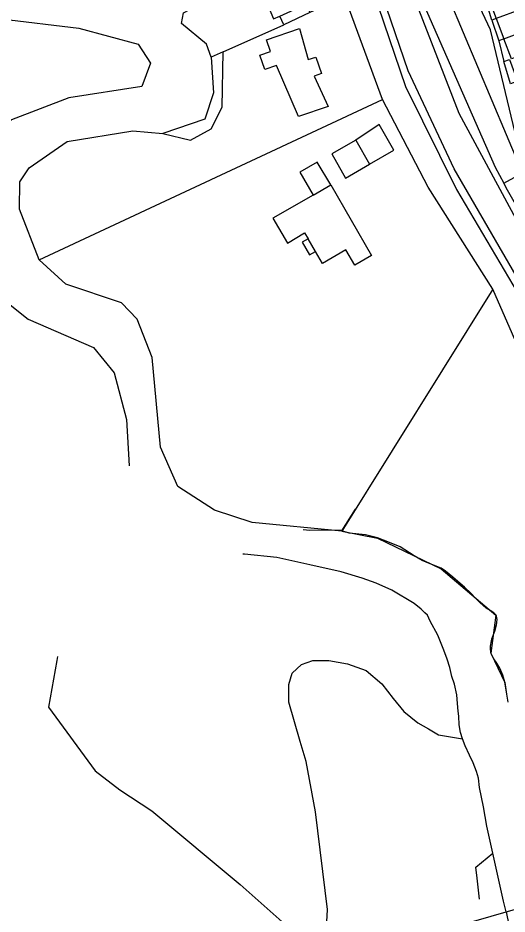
# Model space of a CAD drawing. Header units: millimetres. Extents: x 111502 to 977541, y 8702 to 1044108.
# Drawn here: x 488517.7 to 488632.1, y 242856.8 to 243066.6 of the extents above; entities that cross this region are included whole.
import ezdxf

# ---------------------------------------------------------------- set-up
doc = ezdxf.new("R2010")
doc.units = ezdxf.units.MM
doc.header["$LTSCALE"] = 0.25
doc.linetypes.add('DASHED2', pattern=[9.525, 6.35, -3.175])
doc.layers.add('E HVSS As Laid HV', color=10, linetype='Continuous')
doc.layers.add('X HVSS Site Background', color=8, linetype='Continuous')

# ---------------------------------------------------------------- blocks, each defined once
blk = doc.blocks.new('Gas OS')
at = {"layer": 'X HVSS Site Background'}
for points in [[(417.03, -822.23), (406.53, -797.59), (372.61, -738.82), (374.01, -738.02), (351.59, -699.29), (340.78, -676.34), (328.83, -641.16), (319.81, -602.98), (315.45, -581.78), (313.12, -570.65), (310.77, -567.51), (312.05, -574.1), (310.44, -574.41), (310.93, -577)], [(310.44, -574.41), (312.05, -574.1), (312.54, -576.68), (310.93, -577), (312.74, -577.77), (326.12, -638.62), (340.19, -680), (352.15, -704.14), (371.4, -736.72), (370.2, -737.72), (371.2, -739.62), (405.43, -798.88), (414.57, -818.19), (415.71, -822.23)], [(402.95, -624.96), (404.52, -624.31), (402.9, -620.04), (404.49, -619.43), (389.67, -580.38), (386.72, -576.95), (381.97, -576.67), (369.07, -581.36), (365.65, -580.45), (331.95, -593.09), (327.63, -596.69), (326.25, -601.94), (337.67, -647.56), (352.64, -686.25), (373.45, -724.83), (384.3, -738.26), (404.88, -772.96), (405.77, -777.78), (406.98, -776.02), (422.44, -802.22), (429.38, -810.97), (434.12, -814.69), (439.09, -815.29), (445.16, -811.55)], [(35.23, -590.67), (47.09, -595.21), (68.04, -606.75), (139.2, -635.07), (164.26, -642.01), (204.31, -647.1), (212.22, -650.89), (227.42, -661.98), (263.78, -666.37), (277.67, -670.08), (280.53, -674.51), (278.54, -680.02), (261.48, -682.67), (248.04, -687.77), (242.28, -692.87), (238.68, -702.27), (240.88, -717.06), (245.44, -729.26), (251.99, -734.49), (267.23, -741.09), (272.04, -747.02), (274.98, -757.97), (275.55, -768.81)], [(410.6, -768.53), (405.89, -771.72), (385.51, -737.36), (377.82, -728.38), (364.03, -704.25), (363.18, -702.65), (367.98, -699.97), (360.07, -666.74), (357.58, -661.42), (352.67, -657.54), (349.26, -647.18), (344.53, -605.05), (339.18, -592.19), (331.19, -595.43), (328.15, -599.78), (332.32, -621.94), (342.23, -655.67), (361.17, -698.9), (363.18, -702.65)], [(336.17, -611.23), (350.33, -659.35), (367.1, -699.2)], [(360.38, -664.5), (358.3, -657.46), (360.21, -653.26), (364.24, -644.82), (370.26, -642.39), (376.94, -640.43)], [(369.46, -647.89), (371.82, -647), (374.25, -646.08), (376, -650.65), (373.49, -651.6), (371.22, -652.46), (369.46, -647.89), (363.88, -648.95), (361.65, -653.91), (367.18, -656.38), (365.89, -659.41), (366.89, -662.03), (361.4, -664.1), (360.38, -664.5), (362.01, -669.3)], [(294.78, -673.16), (295.29, -681.51), (293.29, -687.66), (283.44, -691.01), (289.94, -692.53), (294.73, -689.9), (297.33, -684.83), (297.55, -671.92), (294.78, -673.16), (293.63, -670.07), (287.78, -665.26), (288.27, -662.77), (307.32, -652.52), (312.42, -650.11), (312.92, -651.26), (307.72, -653.47), (305.29, -654.51), (309.35, -664.14), (310.83, -663.56), (316.98, -660.71), (317.83, -662.71), (311.71, -665.54), (310.83, -663.56)], [(360.21, -653.26), (361.65, -653.91), (359.44, -658.87), (361.4, -664.1), (363.19, -668.85), (362.01, -669.3), (363.18, -674.17), (364.48, -673.71), (366.38, -678.77), (364.7, -679.39), (363.18, -674.17)], [(407.18, -822.24), (390.63, -787.2), (369.81, -748.51), (360.61, -727.46), (345.5, -703.58), (334.79, -683.01), (326.01, -659.02), (323.03, -660.36), (317.83, -662.71)], [(297.55, -671.92), (311.71, -665.54)], [(325.33, -784.09), (304.33, -782.08), (295.55, -779.19), (286.97, -773.65), (282.89, -764.4), (280.96, -743.4), (277.45, -734.48), (273.75, -730.65), (260.79, -726.25), (254.54, -720.56), (334.79, -683.01)], [(254.54, -720.56), (249.94, -708.71), (249.99, -702.32), (252.19, -699.02), (261.08, -692.87), (276.44, -690.41), (283.44, -691.01)], [(328.59, -692.54), (322.99, -695.74), (326.19, -701.45), (331.79, -698.15)], [(318.59, -705.42), (322.7, -702.99), (319.55, -697.68), (315.49, -700.05), (318.59, -705.42), (309.19, -710.84), (312.59, -716.65), (316.59, -714.24), (317.4, -715.62), (316, -716.44), (317.73, -719.42), (319.14, -718.59), (317.4, -715.62)], [(322.7, -702.99), (332.2, -719.54), (328.3, -721.83), (326.2, -718.24), (320.79, -721.44), (319.14, -718.59)], [(360.61, -727.46), (325.33, -784.09), (333.62, -785.71), (348.51, -792.88), (361.29, -803.74), (360.13, -812.66), (363.43, -819.49), (363.83, -822.25)]]:
    blk.add_lwpolyline(points, dxfattribs=at)
for points in [[(308.6, -671.79), (307.66, -669.05), (315.41, -666.39), (317.39, -673.71), (319.2, -673.1), (320.53, -676.97), (318.82, -677.55), (322.11, -684.67), (315.2, -687.03), (310.04, -675.06), (307.27, -676), (306.12, -672.63)], [(372.71, -670.72), (364.95, -673.53), (363.19, -668.85), (370.92, -665.95)], [(331.79, -698.15), (337.44, -694.92), (333.99, -688.88), (328.59, -692.54)]]:
    blk.add_lwpolyline(points, close=True, dxfattribs=at)
blk = doc.blocks.new('OS MAP 060722')
at = {"layer": 'X HVSS Site Background', "flags": 128}
for points in [[(-217.07, 3820.22), (-213.93, 3825.28)], [(-217.07, 3820.22), (-217.28, 3820.29), (-217.28, 3820.29), (-220.48, 3820.39), (-220.48, 3820.39), (-224.58, 3820.29), (-224.58, 3820.29), (-226.11, 3820.41)], [(-178.18, 3780.09), (-178.68, 3782.89), (-178.68, 3782.89), (-178.98, 3784.79), (-178.98, 3784.79), (-179.48, 3786.39), (-179.48, 3786.39), (-180.18, 3788.09), (-180.18, 3788.09), (-180.88, 3789.19), (-180.88, 3789.19), (-181.58, 3790.25), (-181.58, 3790.25), (-182.27, 3791.63), (-182.27, 3791.63), (-182.34, 3792.74), (-182.34, 3792.74), (-182.32, 3793.17), (-182.32, 3793.17), (-182.13, 3794.45), (-182.13, 3794.45), (-182.02, 3794.91), (-182.02, 3794.91), (-181.36, 3796.73), (-181.36, 3796.73), (-180.92, 3798.19), (-180.92, 3798.19), (-180.82, 3798.77), (-180.82, 3798.77), (-180.8, 3799.5), (-180.8, 3799.5), (-180.84, 3799.86), (-180.84, 3799.86), (-180.96, 3800.29), (-180.96, 3800.29), (-181.12, 3800.55), (-181.12, 3800.55), (-181.26, 3800.73), (-181.26, 3800.73), (-181.54, 3800.99), (-181.54, 3800.99), (-182.06, 3801.34), (-182.06, 3801.34), (-183.35, 3802.08), (-183.35, 3802.08), (-184.87, 3803.45), (-184.87, 3803.45), (-185.91, 3804.49), (-185.91, 3804.49), (-186.88, 3805.51), (-186.88, 3805.51), (-188.42, 3807.04), (-188.42, 3807.04), (-191.12, 3809.39), (-191.12, 3809.39), (-192.87, 3810.77), (-192.87, 3810.77), (-193.88, 3811.43), (-193.88, 3811.43), (-196.8, 3812.64), (-196.8, 3812.64), (-198.34, 3813.27), (-198.34, 3813.27), (-200.18, 3814.39), (-200.18, 3814.39), (-203.48, 3816.49), (-203.48, 3816.49), (-205.98, 3817.49), (-205.98, 3817.49), (-208.78, 3818.59), (-208.78, 3818.59), (-211.58, 3819.29), (-211.58, 3819.29), (-215.38, 3819.69), (-215.38, 3819.69), (-217.07, 3820.22)], [(-188.88, 3771.49), (-189.38, 3772.99), (-189.38, 3772.99), (-189.68, 3774.79), (-189.68, 3774.79), (-189.78, 3776.79), (-189.78, 3776.79), (-189.88, 3777.99), (-189.88, 3777.99), (-190.08, 3779.79), (-190.08, 3779.79), (-190.18, 3781.79), (-190.18, 3781.79), (-190.78, 3784.29), (-190.78, 3784.29), (-191.38, 3786.09), (-191.38, 3786.09), (-191.88, 3788.19), (-191.88, 3788.19), (-192.48, 3790.19), (-192.48, 3790.19), (-193.28, 3792.29), (-193.28, 3792.29), (-194.68, 3795.79), (-194.68, 3795.79), (-196.48, 3799.09), (-196.48, 3799.09), (-197.08, 3800.49), (-197.08, 3800.49), (-197.68, 3800.99), (-197.68, 3800.99), (-198.58, 3801.89), (-198.58, 3801.89), (-200.18, 3803.19), (-200.18, 3803.19), (-205.38, 3806.29), (-205.38, 3806.29), (-209.08, 3807.99), (-209.08, 3807.99), (-212.38, 3809.09), (-212.38, 3809.09), (-217.26, 3810.57), (-217.26, 3810.57), (-224.6, 3812.26), (-224.6, 3812.26), (-228.1, 3813.05), (-228.1, 3813.05), (-232.28, 3813.95), (-232.28, 3813.95), (-239.85, 3814.74), (-239.85, 3814.74), (-240.25, 3814.75)], [(-283.62, 3790.76), (-283.75, 3789.84), (-283.75, 3789.84), (-285.71, 3778.9), (-285.71, 3778.9), (-274.8, 3764.02), (-274.8, 3764.02), (-269.01, 3759.57), (-269.01, 3759.57), (-261.5, 3754.66), (-261.5, 3754.66), (-240.84, 3737.44), (-240.84, 3737.44), (-231.09, 3728.65)], [(-220.61, 3728.65), (-220.45, 3731.6), (-220.45, 3731.6), (-223.25, 3754.43), (-223.25, 3754.43), (-225.42, 3766.24), (-225.42, 3766.24), (-226.82, 3770.9), (-226.82, 3770.9), (-229.46, 3780.06), (-229.46, 3780.06), (-229.46, 3784.25), (-229.46, 3784.25), (-228.69, 3786.89), (-228.69, 3786.89), (-226.51, 3788.91), (-226.51, 3788.91), (-223.87, 3789.85), (-223.87, 3789.85), (-220.14, 3789.85), (-220.14, 3789.85), (-215.79, 3789.07), (-215.79, 3789.07), (-211.44, 3787.52), (-211.44, 3787.52), (-207.72, 3784.41), (-207.72, 3784.41), (-205.08, 3780.99), (-205.08, 3780.99), (-202.59, 3777.89), (-202.59, 3777.89), (-199.33, 3775.25), (-199.33, 3775.25), (-196.84, 3773.85), (-196.84, 3773.85), (-194.51, 3772.45), (-194.51, 3772.45), (-188.88, 3771.49)], [(-181.78, 3744.79), (-183.18, 3751.09), (-183.18, 3751.09), (-183.98, 3755.59), (-183.98, 3755.59), (-184.88, 3760.09), (-184.88, 3760.09), (-185.18, 3762.29), (-185.18, 3762.29), (-185.58, 3763.89), (-185.58, 3763.89), (-186.38, 3765.89), (-186.38, 3765.89), (-187.28, 3767.69), (-187.28, 3767.69), (-188.28, 3769.89), (-188.28, 3769.89), (-188.88, 3771.49)], [(-184.88, 3733.99), (-185.48, 3738.89), (-185.48, 3738.89), (-185.78, 3741.49), (-185.78, 3741.49), (-181.78, 3744.79)], [(-178.71, 3731), (-179.28, 3733.49), (-179.28, 3733.49), (-181.78, 3744.79)], [(-178.71, 3731), (-169.08, 3733.79)], [(-222.98, 3718.19), (-178.71, 3731)], [(-178.71, 3731), (-178.07, 3727.99), (-178.07, 3727.99), (-176.5, 3720.54), (-176.5, 3720.54), (-175.59, 3716.23), (-175.59, 3716.23), (-174.16, 3709.47), (-174.16, 3709.47), (-173.68, 3707.2)]]:
    blk.add_lwpolyline(points, dxfattribs=at)

msp = doc.modelspace()

# ---------------------------------------------------------------- linework, layer by layer
at = {"lineweight": 0}
msp.add_circle((488727.82, 239008.33), 11388.42, dxfattribs=at)

# ---------------------------------------------------------------- block references
at = {"layer": 'E HVSS As Laid HV', "linetype": 'DASHED2', "lineweight": 0}
msp.add_blockref('OS MAP 060722', (488810.58, 239126.31), dxfattribs=at)
at = {"layer": 'X HVSS Site Background', "lineweight": 0}
msp.add_blockref('Gas OS', (488268.18, 243730.52), dxfattribs=at)

doc.saveas('drawing.dxf')
